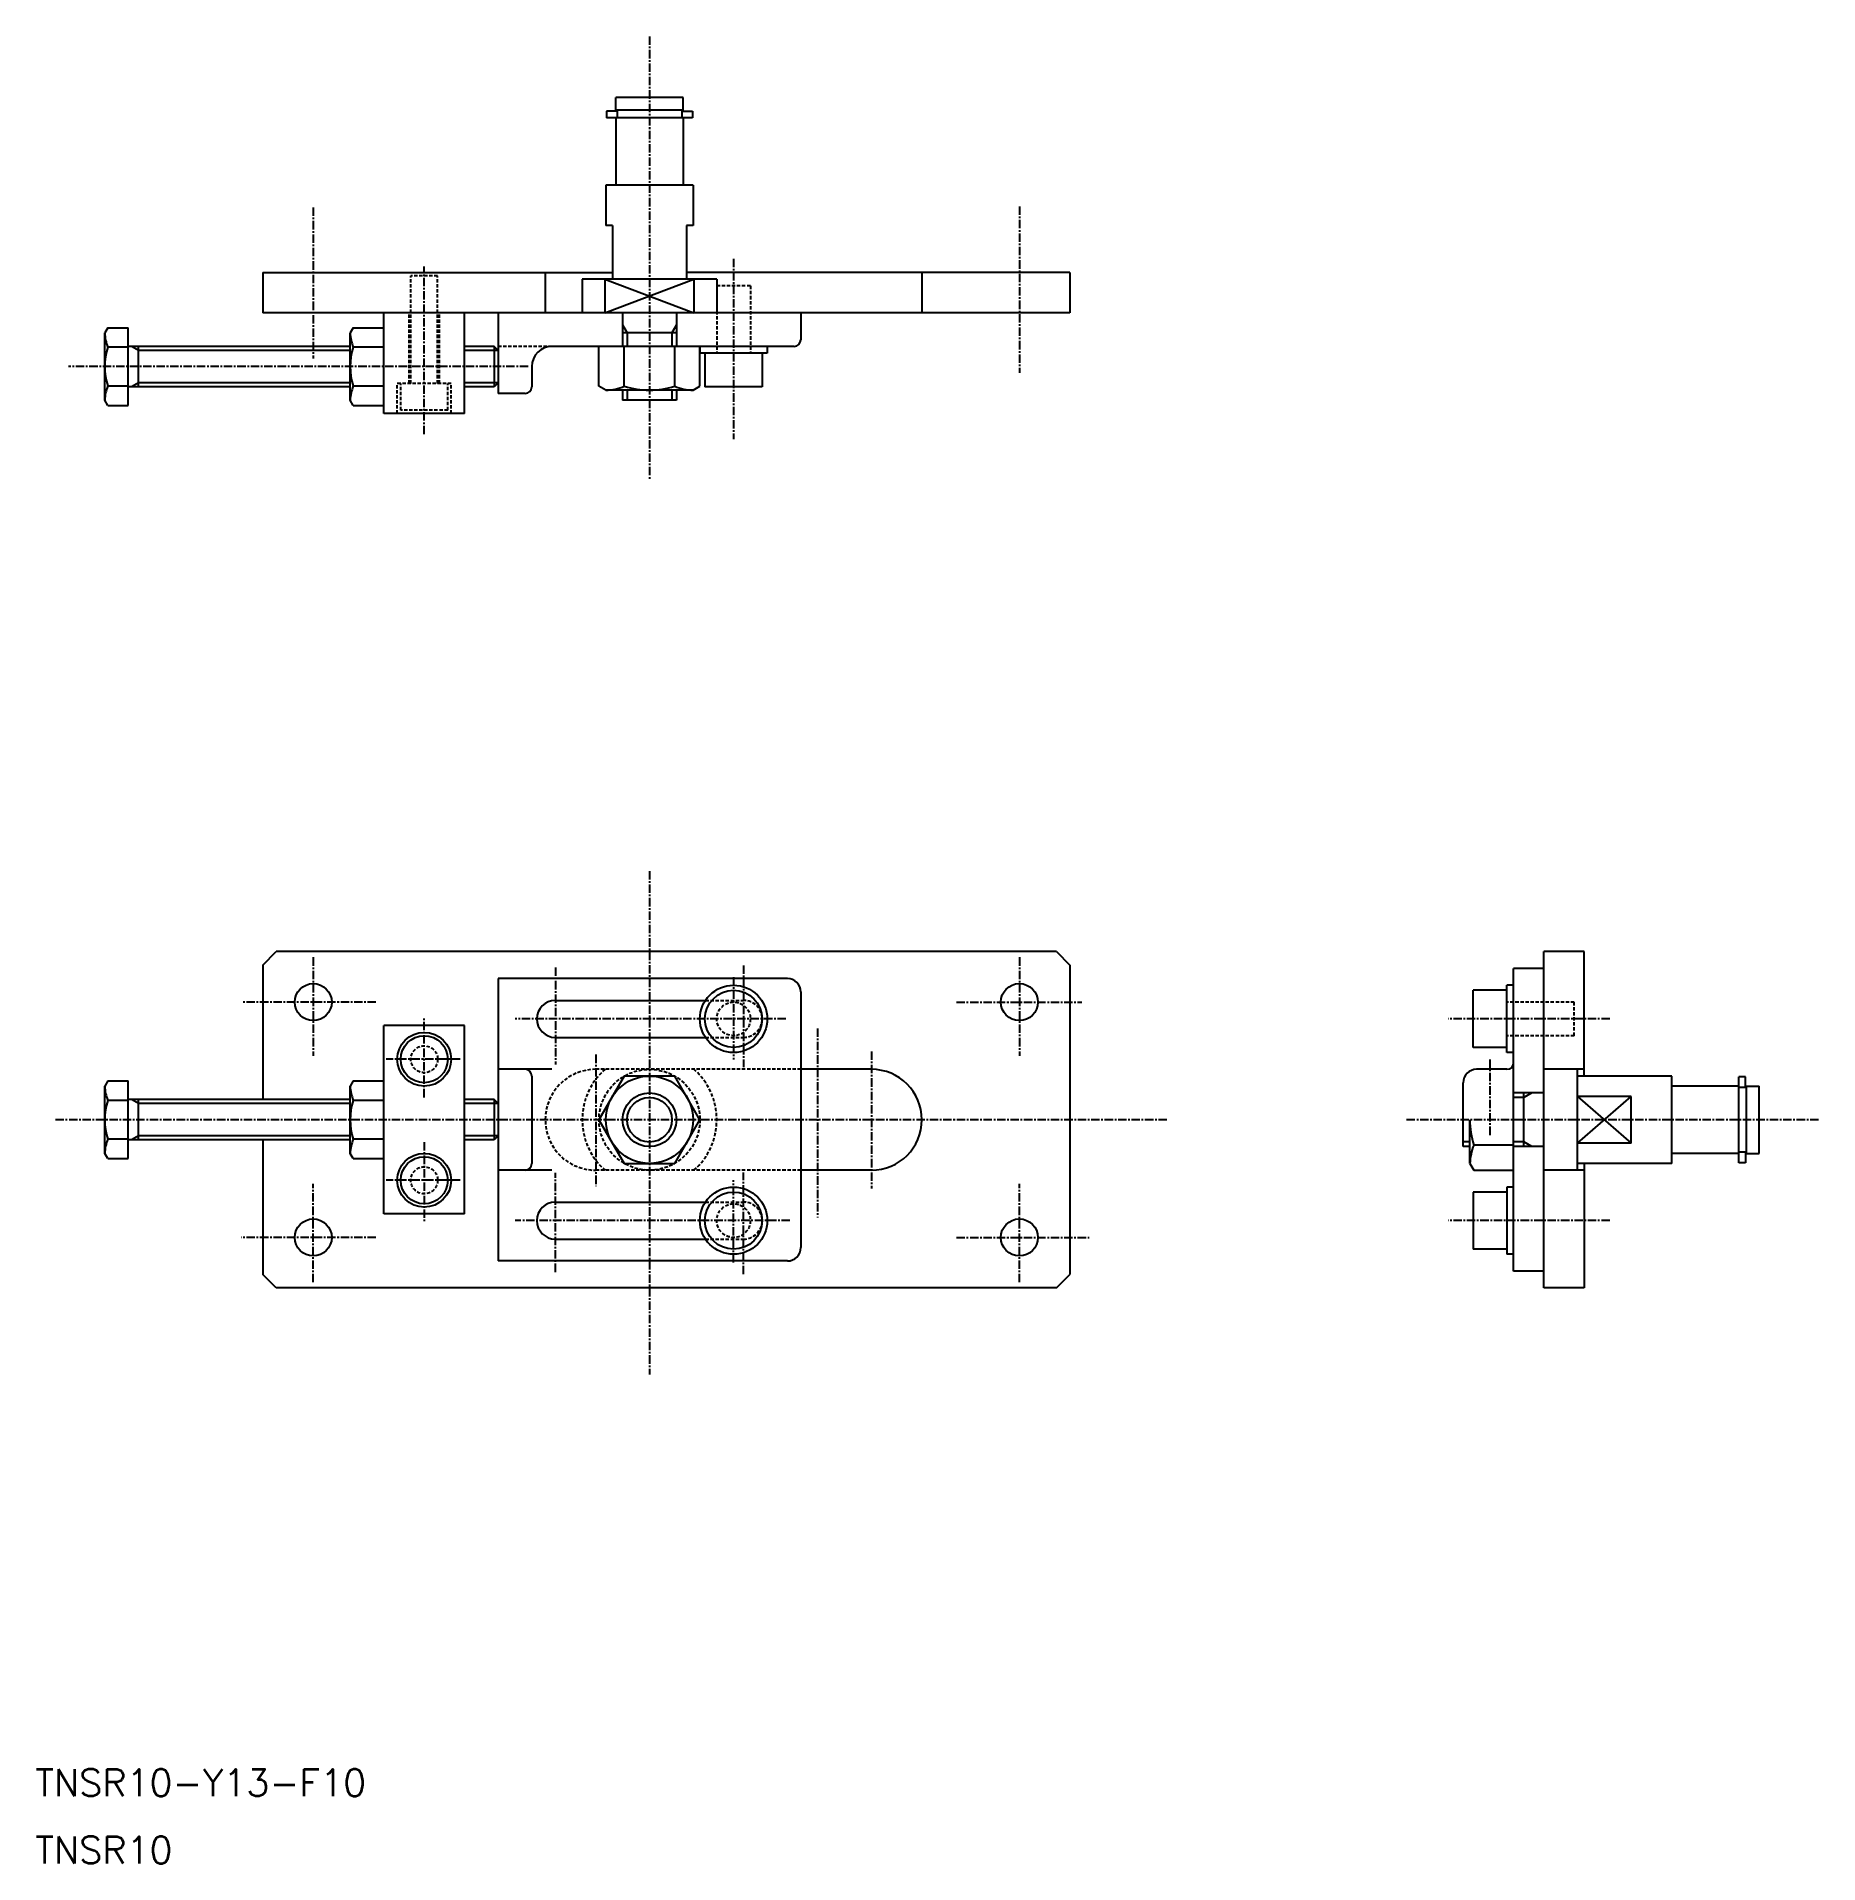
# Model space of a CAD drawing. Extents: x 0 to 265, y 0 to 272.
import ezdxf

# ---------------------------------------------------------------- set-up
doc = ezdxf.new("R2010")
doc.units = 0
doc.linetypes.add('CENTER', pattern=[2, 1.25, -0.25, 0.25, -0.25])
doc.linetypes.add('DASHED', pattern=[0.75, 0.5, -0.25])
doc.layers.get('0').update_dxf_attribs({"linetype": 'CONTINUOUS'})
doc.layers.add('CENTER', color=1, linetype='CENTER')
doc.styles.get("Standard").update_dxf_attribs({"font": 'txt', "bigfont": 'BIGFONT'})

msp = doc.modelspace()

# ---------------------------------------------------------------- linework, layer by layer
at = {"color": 7, "linetype": 'CONTINUOUS'}
for p, q in [((86.32, 260.74), (86.32, 262.59)), ((96.32, 262.59), (86.32, 262.59)), ((96.32, 260.74), (96.32, 262.59)), ((84.92, 260.59), (84.92, 259.59)), ((86.52, 260.59), (84.92, 260.59)), ((97.72, 259.59), (84.92, 259.59)), ((96.32, 260.74), (86.32, 260.74)), ((86.32, 259.59), (86.32, 249.59)), ((86.52, 260.74), (86.52, 259.59)), ((86.52, 260.59), (86.52, 259.59)), ((96.12, 260.74), (96.12, 259.59)), ((96.12, 260.59), (97.72, 260.59)), ((96.32, 259.59), (96.32, 249.59)), ((97.72, 260.59), (97.72, 259.59)), ((97.82, 249.59), (84.82, 249.59)), ((84.82, 249.59), (84.82, 243.59)), ((97.82, 249.59), (97.82, 243.59)), ((85.82, 243.59), (84.82, 243.59)), ((85.82, 243.59), (85.82, 235.59)), ((97.82, 243.59), (96.82, 243.59)), ((96.82, 243.59), (96.82, 235.59)), ((33.82, 236.59), (33.82, 230.59)), ((33.82, 236.59), (85.82, 236.59)), ((75.82, 236.59), (75.82, 230.59)), ((153.82, 236.59), (96.82, 236.59)), ((131.82, 236.59), (131.82, 230.59)), ((153.82, 236.59), (153.82, 230.59)), ((81.32, 235.59), (81.32, 230.59)), ((101.32, 235.59), (81.32, 235.59)), ((84.7, 235.59), (84.7, 230.59)), ((97.93, 235.59), (97.93, 230.59)), ((101.32, 235.59), (101.32, 230.59)), ((10.76, 228.36), (10.32, 227.59)), ((10.76, 228.36), (13.82, 228.36)), ((13.82, 216.81), (13.82, 228.36)), ((153.82, 230.59), (33.82, 230.59)), ((47.26, 228.36), (46.82, 227.59)), ((47.26, 228.36), (51.82, 228.36)), ((51.82, 215.59), (51.82, 230.59)), ((63.82, 215.59), (63.82, 230.59)), ((68.82, 230.59), (68.82, 218.59)), ((87.32, 230.59), (87.32, 225.59)), ((95.32, 230.59), (95.32, 225.59)), ((113.82, 230.59), (113.82, 226.59)), ((10.32, 217.59), (10.32, 227.59)), ((46.82, 225.59), (13.82, 225.59)), ((15.32, 219.59), (15.32, 225.59)), ((46.82, 217.59), (46.82, 227.59)), ((68.22, 225.59), (63.82, 225.59)), ((68.22, 225.59), (68.22, 219.59)), ((68.82, 224.99), (68.22, 225.59)), ((112.82, 225.59), (76.82, 225.59)), ((83.81, 219.67), (83.81, 225.59)), ((95.32, 227.59), (87.32, 227.59)), ((87.56, 219.67), (87.56, 225.59)), ((95.07, 219.67), (95.07, 225.59)), ((98.82, 219.67), (98.82, 225.59)), ((98.82, 225.59), (98.82, 224.59)), ((108.82, 225.59), (108.82, 224.59)), ((13.82, 225.47), (10.76, 225.47)), ((51.82, 225.47), (47.26, 225.47)), ((108.82, 224.59), (98.82, 224.59)), ((99.57, 224.59), (99.57, 219.59)), ((108.07, 224.59), (108.07, 219.59)), ((68.82, 220.19), (68.22, 219.59)), ((73.82, 222.59), (73.82, 219.59)), ((10.76, 216.81), (10.32, 217.59)), ((13.82, 219.7), (10.76, 219.7)), ((46.82, 219.59), (13.82, 219.59)), ((47.26, 216.81), (46.82, 217.59)), ((51.82, 219.7), (47.26, 219.7)), ((51.82, 218.84), (51.82, 218.84)), ((68.22, 219.59), (63.82, 219.59)), ((72.82, 218.59), (68.82, 218.59)), ((84.82, 219.09), (83.81, 219.67)), ((97.82, 219.09), (84.82, 219.09)), ((87.32, 219.09), (87.32, 217.59)), ((95.32, 217.59), (87.32, 217.59)), ((95.32, 219.09), (95.32, 217.59)), ((97.82, 219.09), (98.82, 219.67)), ((108.07, 219.59), (99.57, 219.59)), ((10.76, 216.81), (13.82, 216.81)), ((47.26, 216.81), (51.82, 216.81)), ((63.82, 215.59), (51.82, 215.59)), ((33.82, 133.59), (35.82, 135.59)), ((33.82, 133.59), (33.82, 113.59)), ((151.82, 135.59), (35.82, 135.59)), ((151.82, 135.59), (153.82, 133.59)), ((153.82, 133.59), (153.82, 87.59)), ((230.32, 135.59), (224.32, 135.59)), ((224.32, 85.59), (224.32, 135.59)), ((230.32, 117.09), (230.32, 135.59)), ((111.82, 131.59), (68.82, 131.59)), ((68.82, 131.59), (68.82, 89.59)), ((219.82, 130.59), (218.82, 130.59)), ((218.82, 120.59), (218.82, 130.59)), ((224.32, 133.09), (219.82, 133.09)), ((219.82, 88.09), (219.82, 133.09)), ((77.32, 128.34), (99.64, 128.34)), ((113.82, 129.59), (113.82, 91.59)), ((218.82, 129.84), (213.82, 129.84)), ((213.82, 121.34), (213.82, 129.84)), ((51.82, 96.59), (51.82, 124.59)), ((63.82, 124.59), (51.82, 124.59)), ((63.82, 96.59), (63.82, 124.59)), ((77.32, 122.84), (99.64, 122.84)), ((218.82, 121.34), (213.82, 121.34)), ((219.82, 120.59), (218.82, 120.59)), ((76.82, 118.09), (68.82, 118.09)), ((73.82, 117.09), (73.82, 104.09)), ((87.56, 117.09), (83.81, 110.59)), ((95.07, 117.09), (87.56, 117.09)), ((98.82, 110.59), (95.07, 117.09)), ((124.32, 118.09), (113.82, 118.09)), ((218.82, 118.09), (214.32, 118.09)), ((230.32, 118.09), (224.32, 118.09)), ((229.32, 103.09), (229.32, 118.09)), ((243.32, 117.09), (229.32, 117.09)), ((243.32, 104.09), (243.32, 117.09)), ((243.32, 104.09), (243.32, 117.09)), ((254.32, 116.99), (253.32, 116.99)), ((253.32, 104.19), (253.32, 116.99)), ((254.32, 115.39), (254.32, 116.99)), ((10.76, 116.36), (10.32, 115.59)), ((10.32, 105.59), (10.32, 115.59)), ((10.76, 116.36), (13.82, 116.36)), ((13.82, 104.81), (13.82, 116.36)), ((47.26, 116.36), (46.82, 115.59)), ((46.82, 105.59), (46.82, 115.59)), ((47.26, 116.36), (51.82, 116.36)), ((212.32, 106.59), (212.32, 116.09)), ((224.32, 114.59), (219.82, 114.59)), ((221.32, 106.59), (221.32, 114.59)), ((253.32, 115.59), (243.32, 115.59)), ((254.32, 115.39), (253.32, 115.39)), ((254.47, 115.39), (253.32, 115.39)), ((254.47, 115.59), (256.32, 115.59)), ((254.47, 105.59), (254.47, 115.59)), ((256.32, 105.59), (256.32, 115.59)), ((13.82, 113.47), (10.76, 113.47)), ((46.82, 113.59), (13.82, 113.59)), ((15.32, 107.59), (15.32, 113.59)), ((51.82, 113.47), (47.26, 113.47)), ((68.22, 113.59), (63.82, 113.59)), ((68.22, 113.59), (68.22, 107.59)), ((68.82, 112.99), (68.22, 113.59)), ((237.32, 114.05), (229.32, 114.05)), ((237.32, 107.12), (237.32, 114.05)), ((83.81, 110.59), (87.56, 104.09)), ((95.07, 104.09), (98.82, 110.59)), ((213.32, 104.09), (213.32, 110.59)), ((13.82, 107.7), (10.76, 107.7)), ((46.82, 107.59), (13.82, 107.59)), ((33.82, 107.59), (33.82, 87.59)), ((51.82, 107.7), (47.26, 107.7)), ((51.82, 106.84), (51.82, 106.84)), ((51.82, 106.84), (51.82, 106.84)), ((68.22, 107.59), (63.82, 107.59)), ((68.82, 108.19), (68.22, 107.59)), ((213.32, 106.59), (212.32, 106.59)), ((213.9, 106.84), (219.82, 106.84)), ((224.32, 106.59), (219.82, 106.59)), ((237.32, 107.12), (229.32, 107.12)), ((10.76, 104.81), (10.32, 105.59)), ((10.76, 104.81), (13.82, 104.81)), ((47.26, 104.81), (46.82, 105.59)), ((47.26, 104.81), (51.82, 104.81)), ((87.56, 104.09), (95.07, 104.09)), ((213.32, 104.09), (213.9, 103.08)), ((243.32, 104.09), (229.32, 104.09)), ((230.32, 104.09), (230.32, 85.59)), ((253.32, 105.59), (243.32, 105.59)), ((254.47, 105.79), (253.32, 105.79)), ((254.32, 104.19), (253.32, 104.19)), ((254.32, 105.79), (254.32, 104.19)), ((254.47, 105.59), (256.32, 105.59)), ((76.82, 103.09), (68.82, 103.09)), ((124.32, 103.09), (113.82, 103.09)), ((213.9, 103.08), (219.82, 103.08)), ((218.82, 100.59), (218.82, 90.59)), ((219.82, 100.59), (218.82, 100.59)), ((230.32, 103.09), (224.32, 103.09)), ((77.32, 98.34), (99.64, 98.34)), ((218.82, 99.84), (213.82, 99.84)), ((213.82, 99.84), (213.82, 91.34)), ((63.82, 96.59), (51.82, 96.59)), ((77.32, 92.84), (99.64, 92.84)), ((218.82, 91.34), (213.82, 91.34)), ((219.82, 90.59), (218.82, 90.59)), ((35.82, 85.59), (33.82, 87.59)), ((111.82, 89.59), (68.82, 89.59)), ((151.82, 85.59), (153.82, 87.59)), ((224.32, 88.09), (219.82, 88.09)), ((151.82, 85.59), (35.82, 85.59)), ((230.32, 85.59), (224.32, 85.59))]:
    msp.add_line(p, q, dxfattribs=at)
at = {"color": 3, "linetype": 'DASHED'}
for p, q in [((55.82, 220.09), (55.82, 236.09)), ((59.82, 236.09), (55.82, 236.09)), ((59.82, 220.09), (59.82, 236.09)), ((101.32, 234.59), (101.32, 224.59)), ((106.32, 234.59), (101.32, 234.59)), ((106.32, 234.59), (106.32, 224.59)), ((55.57, 220.09), (55.57, 230.59)), ((60.07, 220.09), (60.07, 230.59)), ((76.82, 225.59), (68.82, 225.59)), ((61.82, 220.09), (53.82, 220.09)), ((53.82, 215.59), (53.82, 220.09)), ((54.32, 216.09), (54.32, 220.09)), ((61.32, 216.09), (61.32, 220.09)), ((61.82, 215.59), (61.82, 220.09)), ((61.32, 216.09), (54.32, 216.09)), ((99.64, 128.34), (105.32, 128.34)), ((228.82, 128.09), (218.82, 128.09)), ((228.82, 123.09), (228.82, 128.09)), ((99.64, 122.84), (105.32, 122.84)), ((228.82, 123.09), (218.82, 123.09)), ((113.82, 118.09), (83.32, 118.09)), ((113.82, 103.09), (83.32, 103.09)), ((99.64, 98.34), (105.32, 98.34)), ((99.64, 92.84), (105.32, 92.84))]:
    msp.add_line(p, q, dxfattribs=at)
at = {"color": 3, "linetype": 'CONTINUOUS'}
for p, q in [((84.7, 230.59), (97.93, 235.59)), ((84.7, 235.59), (97.93, 230.59)), ((87.32, 228.8), (88.02, 227.59)), ((95.32, 228.8), (94.62, 227.59)), ((15.32, 224.99), (14.28, 225.59)), ((88.02, 227.59), (88.02, 225.59)), ((94.62, 227.59), (94.62, 225.59)), ((46.82, 224.99), (15.32, 224.99)), ((68.82, 224.99), (63.82, 224.99)), ((15.32, 220.19), (14.28, 219.59)), ((46.82, 220.19), (15.32, 220.19)), ((68.82, 220.19), (63.82, 220.19)), ((88.02, 219.09), (88.02, 217.59)), ((94.62, 219.09), (94.62, 217.59)), ((222.53, 114.59), (221.32, 113.89)), ((15.32, 112.99), (14.28, 113.59)), ((46.82, 112.99), (15.32, 112.99)), ((68.82, 112.99), (63.82, 112.99)), ((221.32, 113.89), (219.82, 113.89)), ((229.32, 107.12), (237.32, 114.05)), ((229.32, 114.05), (237.32, 107.12)), ((15.32, 108.19), (14.28, 107.59)), ((46.82, 108.19), (15.32, 108.19)), ((68.82, 108.19), (63.82, 108.19)), ((213.32, 107.29), (212.32, 107.29)), ((221.32, 107.29), (219.82, 107.29)), ((222.53, 106.59), (221.32, 107.29))]:
    msp.add_line(p, q, dxfattribs=at)
at = {"color": 7, "linetype": 'CONTINUOUS'}
for centre, radius in [((41.32, 128.09), 2.75), ((103.82, 125.59), 5), ((146.32, 128.09), 2.75), ((103.82, 125.59), 4.25), ((57.82, 119.59), 4), ((57.82, 119.59), 3.5), ((91.32, 110.59), 6.5), ((91.32, 110.59), 4), ((57.82, 101.59), 4), ((57.82, 101.59), 3.5), ((103.82, 95.59), 5), ((103.82, 95.59), 4.25), ((41.32, 93.09), 2.75), ((146.32, 93.09), 2.75)]:
    msp.add_circle(centre, radius, dxfattribs=at)
at = {"color": 3, "linetype": 'DASHED'}
for centre, radius in [((103.82, 125.59), 2.5), ((57.82, 119.59), 2), ((91.32, 110.59), 7.5), ((57.82, 101.59), 2), ((103.82, 95.59), 2.5)]:
    msp.add_circle(centre, radius, dxfattribs=at)
at = {"color": 3, "linetype": 'CONTINUOUS'}
msp.add_circle((91.32, 110.59), 3.32, dxfattribs=at)
at = {"color": 7, "linetype": 'CONTINUOUS'}
for centre, radius, start, end in [((16.12, 227.71), 5.8, 181.2014, 202.6636), ((52.62, 227.71), 5.8, 181.2014, 202.6636), ((76.82, 222.59), 3, 90, 180), ((112.82, 226.59), 1, 270, 0), ((19.87, 222.59), 9.55, 162.412, 197.588), ((56.37, 222.59), 9.55, 162.412, 197.588), ((16.12, 217.47), 5.8, 157.3364, 178.7986), ((52.62, 217.47), 5.8, 157.3364, 178.7986), ((72.82, 219.59), 1, 270, 0), ((84.67, 226.59), 7.5, 271.1435, 292.7215), ((91.32, 231.51), 12.42, 252.412, 287.588), ((97.97, 226.59), 7.5, 247.2785, 268.8566), ((111.82, 129.59), 2, 0, 90), ((77.32, 125.59), 2.75, 90, 270), ((72.82, 117.09), 1, 0, 90), ((124.32, 110.59), 7.5, 270, 90), ((214.32, 116.09), 2, 90, 180), ((218.82, 119.09), 1, 270, 0), ((16.12, 115.71), 5.8, 181.2014, 202.6636), ((52.62, 115.71), 5.8, 181.2014, 202.6636), ((19.87, 110.59), 9.55, 162.412, 197.588), ((56.37, 110.59), 9.55, 162.412, 197.588), ((225.74, 110.59), 12.42, 180, 197.588), ((16.12, 105.47), 5.8, 157.3364, 178.7986), ((52.62, 105.47), 5.8, 157.3364, 178.7986), ((220.82, 103.94), 7.5, 157.2785, 178.8566), ((72.82, 104.09), 1, 270, 0), ((77.32, 95.59), 2.75, 90, 270), ((111.82, 91.59), 2, 270, 0)]:
    msp.add_arc(centre, radius, start, end, dxfattribs=at)
at = {"color": 3, "linetype": 'DASHED'}
for centre, radius, start, end in [((105.32, 125.59), 2.75, 270, 90), ((83.32, 110.59), 7.5, 90, 270), ((91.32, 110.59), 10, 131.4096, 228.5904), ((91.32, 110.59), 10, 311.4096, 48.5904), ((105.32, 95.59), 2.75, 270, 90)]:
    msp.add_arc(centre, radius, start, end, dxfattribs=at)
at = {"layer": 'CENTER', "color": 1, "linetype": 'CENTER'}
for p, q in [((91.32, 271.67), (91.32, 205.81)), ((41.32, 246.25), (41.32, 223.77)), ((146.32, 246.4), (146.32, 221.64)), ((57.82, 212.55), (57.82, 237.48)), ((103.82, 238.62), (103.82, 211.79)), ((73.27, 222.59), (4.94, 222.59)), ((91.32, 147.57), (91.32, 72.69)), ((41.32, 134.75), (41.32, 120.12)), ((77.32, 133.23), (77.32, 118.83)), ((105.32, 133.55), (105.32, 118.43)), ((146.32, 134.75), (146.32, 120.12)), ((103.82, 131.8), (103.82, 119.55)), ((50.65, 128.09), (30.91, 128.09)), ((136.98, 128.09), (155.62, 128.09)), ((57.82, 113.92), (57.82, 125.7)), ((111.59, 125.59), (71.35, 125.59)), ((234.11, 125.59), (210.07, 125.59)), ((116.32, 124.18), (116.32, 96.04)), ((63.19, 119.59), (52.16, 119.59)), ((83.32, 120.28), (83.32, 100.7)), ((124.32, 120.76), (124.32, 100.36)), ((216.32, 108.32), (216.32, 119.55)), ((168.25, 110.59), (2.83, 110.59)), ((265.15, 110.59), (203.7, 110.59)), ((57.82, 107.26), (57.82, 95.48)), ((41.32, 86.42), (41.32, 101.06)), ((63.19, 101.59), (52.16, 101.59)), ((77.32, 87.95), (77.32, 102.68)), ((103.82, 89.38), (103.82, 101.63)), ((105.32, 87.63), (105.32, 102.74)), ((146.32, 86.42), (146.32, 101.06)), ((112.21, 95.59), (71.35, 95.59)), ((234.11, 95.59), (210.07, 95.59)), ((50.65, 93.09), (30.59, 93.09)), ((136.98, 93.09), (156.72, 93.09))]:
    msp.add_line(p, q, dxfattribs=at)

# ---------------------------------------------------------------- texts
at = {"color": 7, "linetype": 'CONTINUOUS'}
for s, p in [('TNSR10-Y13-F10', (0, 10)), ('TNSR10', (0, 0))]:
    msp.add_text(s, height=4, dxfattribs=at).set_placement(p)

doc.saveas('drawing.dxf')
